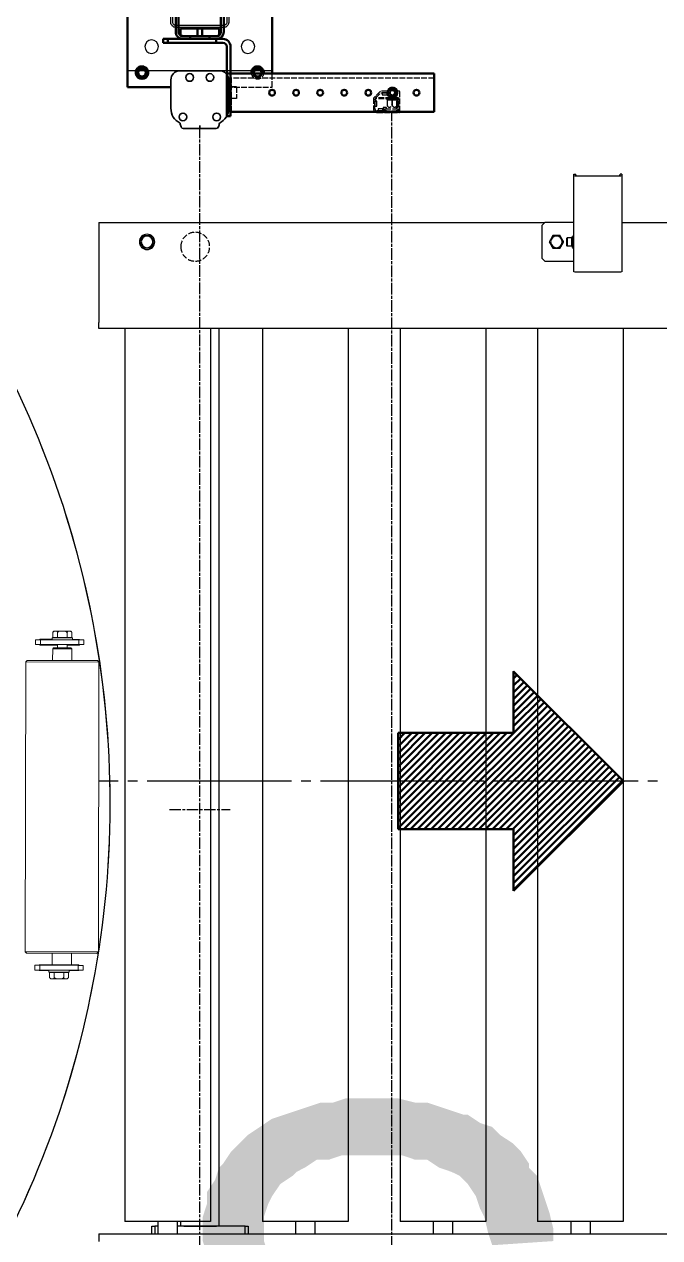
# Model space of a CAD drawing. Header units: millimetres. Extents: x -383313 to -161684, y -117025 to 99224.
# Drawn here: x -339923 to -339264, y -8423 to -7163 of the extents above; entities that cross this region are included whole.
import ezdxf

# ---------------------------------------------------------------- set-up
doc = ezdxf.new("R2010")
doc.units = ezdxf.units.MM
doc.header["$MEASUREMENT"] = 0
for name, pattern in [('AM_ISO02W050', [7.5, 6, -1.5]), ('AM_ISO08W050', [18, 12, -1.5, 3, -1.5]), ('AM_ISO08W050x2', [9, 6, -0.75, 1.5, -0.75]), ('DASHED', [0.75, 0.5, -0.25]), ('ESKD_shtrih', [4, 3, -1]), ('ESKD_shtrihpunktir', [18, 15, -1, 1, -1]), ('PHANTOM', [12.7, 6.35, -1.27, 1.27, -1.27, 1.27, -1.27])]:
    doc.linetypes.add(name, pattern=pattern)
doc.layers.get('Defpoints').update_dxf_attribs({"color": 31})
for name, color, linetype, lineweight in [('1', 7, 'Continuous', 50), ('AM_0', 7, 'Continuous', 50), ('AM_3', 6, 'AM_ISO02W050', 25), ('AM_5', 3, 'Continuous', 25), ('AM_6', 2, 'Continuous', 35), ('AM_7', 4, 'AM_ISO08W050', 25)]:
    doc.layers.add(name, color=color, linetype=linetype, lineweight=lineweight)
for name, color, linetype in [('P-0000', 7, 'Continuous'), ('PDF_Solid Fills', 7, 'Continuous'), ('Ограждения', 20, 'Continuous'), ('Робот', 30, 'Continuous')]:
    doc.layers.add(name, color=color, linetype=linetype)
doc.dimstyles.new('AM_ISO', dxfattribs={"dimtxt": 3.5, "dimasz": 2.5, "dimexe": 1, "dimexo": 1, "dimgap": 1.5, "dimtad": 1, "dimdsep": 46, "dimtxsty": 'Standard', "dimcen": 0, "dimclrd": 256, "dimclre": 256, "dimclrt": 2, "dimadec": 0, "dimazin": 2, "dimtp": 0.1, "dimtm": 0.1, "dimtfac": 0.71, "dimtmove": 0, "dimatfit": 3, "dimfxl": 1, "dimtzin": 0, "dimlwd": -1, "dimlwe": -1, "dimarcsym": 0})

# ---------------------------------------------------------------- blocks, each defined once
blk = doc.blocks.new('A$Cd2819ec4')
at = {"layer": 'AM_0'}
for p, q in [((-764.2, 243.4), (-764.2, 32)), ((-724.2, 243.4), (-764.2, 243.4)), ((-724.2, 243.4), (-724.2, 32)), ((-764.2, 75), (-822.5, 75)), ((-720, 32), (-792, 32)), ((-792, 28), (-763.3, 28)), ((-764.2, 32), (-764.2, 28)), ((-763.3, 28), (-757.5, 28)), ((-759.2, 28), (-720, 28)), ((-720, 28.1), (-720, 32)), ((-720, 28.1), (-720, 32)), ((-720, 28), (-720, 28.1)), ((-807.5, 25), (-842.5, 25)), ((-807.5, 22), (-842.5, 22)), ((-811, 20), (-803.8, 20)), ((-811, 20), (-811, -20)), ((-803.8, 20), (-803, 20)), ((-803, 20), (-803, 17.5)), ((-803, 10), (-803, 17.5)), ((-800, 24), (-800, 17.5)), ((-800, 10), (-800, 17.5)), ((-796, 17), (-800, 17)), ((-796, -38), (-796, 24)), ((-811, 2.5), (-803, 2.5)), ((-800, 10), (-803, 10)), ((-803, 10), (-803, -10)), ((-800, 10), (-800, -10)), ((-811, -2.5), (-803, -2.5)), ((-803, -17.5), (-803, -10)), ((-803, -10), (-800, -10)), ((-800, -17.5), (-800, -10)), ((-842.5, -22), (-807.5, -22)), ((-842.5, -25), (-807.5, -25)), ((-811, -20), (-803.8, -20)), ((-803.8, -20), (-803, -20)), ((-803, -17.5), (-803, -20)), ((-800, -17.5), (-800, -38)), ((-796, -33), (-800, -33)), ((-750, -75), (-750, -30)), ((-800, -38), (-796, -38)), ((-822.5, -75), (-764.2, -75)), ((-764.2, -75), (-750, -75))]:
    blk.add_line(p, q, dxfattribs=at)
for centre, radius in [((-744.2, 225), 3), ((-744.2, 200), 5), ((-744.2, 200), 3), ((-744.2, 200), 2.75), ((-744.2, 175), 3), ((-744.2, 150), 3), ((-744.2, 125), 3), ((-744.2, 100), 3), ((-744.2, 75), 3), ((-765, 60), 4.5), ((-765, 60), 4.11), ((-765, 60), 4), ((-765, -60), 4.5), ((-765, -60), 4.11), ((-765, -60), 4)]:
    blk.add_circle(centre, radius, dxfattribs=at)
for centre, radius, start, end in [((-765, 60), 6.5, 83.0635, 276.9365), ((-765, 60), 5, 80.9672, 279.0328), ((-792, 24), 8, 90, 180), ((-792, 24), 4, 90, 180), ((-807.5, 17.5), 7.5, 0, 90), ((-807.5, 17.5), 4.5, 0, 90), ((-807.5, -17.5), 4.5, 270, 0), ((-807.5, -17.5), 7.5, 270, 0), ((-765, -60), 6.5, 83.0635, 276.9365), ((-765, -60), 5, 80.9672, 279.0328), ((-765, -60), 6.5, 276.9365, 83.0635), ((-765, -60), 5, 279.0328, 80.9672)]:
    blk.add_arc(centre, radius, start, end, dxfattribs=at)
at = {"layer": 'AM_3'}
for p, q in [((-759.2, 243.4), (-759.2, 28)), ((-745.7, 206.8), (-745.7, 205.3)), ((-724.7, 207.8), (-744.7, 207.8)), ((-738.7, 206.4), (-738.7, 182.4)), ((-738.7, 206.4), (-737.7, 206.4)), ((-738.7, 205.3), (-737.7, 205.3)), ((-738.7, 197.8), (-738.7, 205.3)), ((-737.7, 206.4), (-737.7, 182.4)), ((-737.7, 206.3), (-736.5, 206.3)), ((-737.7, 205.3), (-737.7, 206.3)), ((-737.7, 205), (-736.7, 205)), ((-736.7, 199.3), (-736.7, 205)), ((-736.7, 204.7), (-731.7, 204.7)), ((-736.5, 206.3), (-736.5, 205.3)), ((-736.5, 205.3), (-735.5, 205.3)), ((-735.5, 206.3), (-729, 206.3)), ((-735.5, 205.3), (-735.5, 206.3)), ((-730.3, 206.1), (-735.3, 206.1)), ((-735.3, 206.1), (-735.3, 204.1)), ((-735.3, 204.1), (-730.3, 204.1)), ((-730.3, 204.1), (-730.3, 206.1)), ((-729, 206.3), (-729, 204)), ((-729, 204), (-727.5, 204)), ((-727.5, 206.3), (-725.2, 206.3)), ((-727.5, 204), (-727.5, 206.3)), ((-727.2, 206), (-727.2, 192)), ((-725.2, 206), (-727.2, 206)), ((-725.2, 206.3), (-725.2, 204)), ((-725.2, 192), (-725.2, 206)), ((-725.2, 204), (-723.7, 205.5)), ((-723.7, 184.3), (-723.7, 206.8)), ((-745.7, 194.8), (-745.7, 187.5)), ((-744.2, 194.5), (-741.7, 194.5)), ((-744.2, 188.3), (-744.2, 194.5)), ((-744.1, 194.4), (-744.1, 189.4)), ((-742.1, 194.4), (-744.1, 194.4)), ((-744.1, 189.4), (-742.1, 189.4)), ((-742.1, 189.4), (-742.1, 194.4)), ((-741.7, 194.5), (-738.7, 197.8)), ((-737.7, 199.8), (-736.7, 199.8)), ((-737.7, 199.3), (-736.7, 199.3)), ((-737.7, 194.1), (-736.7, 194.1)), ((-736.7, 199.7), (-731.7, 199.7)), ((-736.7, 199.4), (-731.7, 199.4)), ((-736.7, 194.1), (-736.7, 199.3)), ((-736.7, 194.4), (-731.7, 194.4)), ((-729, 194), (-729, 190.3)), ((-727.5, 194), (-729, 194)), ((-729, 190.3), (-725.2, 190.3)), ((-727.5, 191.8), (-727.5, 194)), ((-725.2, 191.8), (-727.5, 191.8)), ((-727.4, 190.1), (-727.4, 185.1)), ((-725.4, 190.1), (-727.4, 190.1)), ((-727.2, 192), (-725.2, 192)), ((-725.5, 199), (-724.2, 199)), ((-725.4, 185.1), (-725.4, 190.1)), ((-723.7, 192.5), (-725.2, 194)), ((-725.2, 194), (-725.2, 191.8)), ((-725.2, 190.3), (-725.2, 184.3)), ((-745.7, 187.5), (-738.5, 180.3)), ((-738.7, 182.8), (-744.2, 188.3)), ((-743.5, 185.3), (-742.4, 186.4)), ((-740.7, 182.5), (-739.6, 183.6)), ((-737.7, 182.8), (-738.7, 182.8)), ((-738.7, 182.4), (-737.7, 182.4)), ((-738.5, 180.3), (-727.7, 180.3)), ((-737.7, 181.8), (-737.7, 182.8)), ((-736.5, 181.8), (-737.7, 181.8)), ((-736.5, 182.8), (-736.5, 181.8)), ((-735.5, 182.8), (-736.5, 182.8)), ((-735.5, 181.8), (-735.5, 182.8)), ((-727.7, 181.8), (-735.5, 181.8)), ((-730.3, 183.9), (-735.3, 183.9)), ((-735.3, 183.9), (-735.3, 181.9)), ((-735.3, 181.9), (-730.3, 181.9)), ((-730.3, 181.9), (-730.3, 183.9)), ((-727.4, 185.1), (-725.4, 185.1)), ((-750, 75), (-764.2, 75)), ((-750, 28), (-750, 75)), ((-750.2, 38), (-738.2, 38)), ((-750.2, 38), (-750.2, 33)), ((-738.2, 38), (-738.2, 33)), ((-724.2, 33), (-759.2, 33)), ((-759.2, 28), (-759.2, 33)), ((-747.7, 33), (-747.7, 28)), ((-740.7, 33), (-740.7, 28)), ((-724.2, 32), (-724.2, 28))]:
    blk.add_line(p, q, dxfattribs=at)
for centre, radius, start, end in [((-744.3, 200), 5.44, 105.3405, 254.6595), ((-744.3, 200), 5.45, 105.3921, 254.6079), ((-744.7, 206.8), 1, 90, 180), ((-731.7, 202.2), 2.5, 270, 90), ((-724.7, 206.8), 1, 60, 90), ((-724.7, 206.8), 1, 0, 60), ((-731.7, 196.9), 2.5, 270, 90), ((-727.7, 184.3), 2.5, 270, 0), ((-727.7, 184.3), 4, 270, 331.045), ((-727.7, 184.3), 4, 331.045, 0), ((-765, 60), 6.5, 276.9365, 83.0635), ((-765, 60), 5, 279.0328, 80.9672)]:
    blk.add_arc(centre, radius, start, end, dxfattribs=at)
at = {"layer": 'AM_6'}
for p, q in [((-757.5, 30), (-728, 30)), ((-767, -20.5), (-767, 20.5)), ((-708.7, 19.3), (-708.4, 19.2)), ((-707, 17.1), (-707, -17.1)), ((-710, 0), (-707, 0)), ((-708.4, -19.2), (-708.7, -19.3)), ((-728, -30), (-757.5, -30))]:
    blk.add_line(p, q, dxfattribs=at)
for centre in [(-760, 10.5), (-719, 17.5), (-760, -10.5), (-719, -17.5)]:
    blk.add_circle(centre, 4, dxfattribs=at)
for centre, radius, start, end in [((-757.5, 20.5), 9.5, 90, 180), ((-727.7, 13.4), 16.6, 24.7698, 91.213), ((-715, 3.6), 17, 68.2946, 82.0543), ((-709.6, 16.9), 2.56, 4.9071, 63.3507), ((-757.5, -20.5), 9.5, 180, 270), ((-727.7, -13.4), 16.6, 268.787, 335.2302), ((-715, -3.6), 17, 277.9457, 291.7054), ((-709.5, -16.9), 2.55, 296.5146, 356.8543)]:
    blk.add_arc(centre, radius, start, end, dxfattribs=at)
at = {"layer": 'AM_7'}
for p, q in [((725.2, 199.4), (-722.9, 199.4)), ((0, -31.5), (0, 31.5)), ((707, 0), (-708.7, 0))]:
    blk.add_line(p, q, dxfattribs=at)
blk = doc.blocks.new('stolb 60x60')
at = {"layer": 'Ограждения'}
blk.add_lwpolyline([(360888.9, -283103.9), (361038.9, -283103.9), (361038.9, -282953.9), (360888.9, -282953.9)], close=True, dxfattribs=at)
for points in [[(360938.9, -283058.9), (360988.9, -283058.9, 0.414214), (360993.9, -283053.9), (360993.9, -283003.9, 0.414214), (360988.9, -282998.9), (360938.9, -282998.9, 0.414214), (360933.9, -283003.9), (360933.9, -283053.9, 0.414214)], [(360938.9, -283056.9), (360988.9, -283056.9, 0.414214), (360991.9, -283053.9), (360991.9, -283003.9, 0.414214), (360988.9, -283000.9), (360938.9, -283000.9, 0.414214), (360935.9, -283003.9), (360935.9, -283053.9, 0.414214)]]:
    blk.add_lwpolyline(points, format="xyb", close=True, dxfattribs=at)
for centre in [(360913.9, -282978.9), (361013.9, -282978.9), (360913.9, -283078.9), (361013.9, -283078.9)]:
    blk.add_circle(centre, 7, dxfattribs=at)
blk = doc.blocks.new('*U115')
at = {"xscale": -1, "rotation": 180}
blk.add_blockref('stolb 60x60', (-360888.9, -283028.9), dxfattribs=at)
blk = doc.blocks.new('A$Cdbab0bab')
at = {"color": 3}
for p, q in [((0, 470), (0, 478)), ((0, 470), (1865, 470)), ((55, 470), (55, 462)), ((58, 462), (58, 470)), ((61.3, 457), (61.3, 470)), ((81.3, 457), (81.3, 470)), ((152, 470), (152, 462)), ((155, 462), (155, 470)), ((204.2, 457), (204.2, 470)), ((224.2, 457), (224.2, 470)), ((347.1, 457), (347.1, 470)), ((367.1, 457), (367.1, 470)), ((489.9, 457), (489.9, 470)), ((509.9, 457), (509.9, 470)), ((71.3, 457), (26.8, 457)), ((26.8, -470), (26.8, 457)), ((55, 462), (58, 462)), ((61.3, 462), (58, 462)), ((115.8, 457), (71.3, 457)), ((152, 462), (81.3, 462)), ((85, 462), (85, 457)), ((88, 462), (122, 462)), ((115.8, -470), (115.8, 457)), ((125, 462), (125, -470)), ((152, 462), (155, 462)), ((214.2, 457), (169.7, 457)), ((169.7, -470), (169.7, 457)), ((258.7, 457), (214.2, 457)), ((258.7, -470), (258.7, 457)), ((357.1, 457), (312.6, 457)), ((312.6, -470), (312.6, 457)), ((401.6, 457), (357.1, 457)), ((401.6, -470), (401.6, 457)), ((499.9, 457), (455.4, 457)), ((455.4, 104), (455.4, 457)), ((544.4, 457), (499.9, 457)), ((544.4, 104), (544.4, 457)), ((455.4, -470), (455.4, 104)), ((544.4, -470), (544.4, 104)), ((0, -470), (0, -476.3)), ((2000, -470), (0, -470)), ((0, -580), (0, -476.3)), ((493, -529), (493, -628.6)), ((538.3, -528.6), (497.7, -528.6)), ((543, -628.6), (543, -529)), ((460, -543), (463, -540)), ((463, -540), (493, -540)), ((460, -577), (460, -543)), ((485.8, -556), (486.1, -555.7)), ((485.8, -556), (485.8, -563.9)), ((485.8, -563.9), (486.1, -564.2)), ((486.1, -564.2), (486.1, -555.7)), ((490.8, -555.7), (486.1, -555.7)), ((490.8, -564.2), (486.1, -564.2)), ((490.8, -564.2), (490.8, -555.7)), ((492, -556.3), (490.8, -556.3)), ((492, -563.7), (490.8, -563.7)), ((492, -555), (492, -565)), ((493, -555), (492, -555)), ((493, -565), (492, -565)), ((463, -580), (460, -577)), ((0, -580), (463, -580)), ((493, -580), (463, -580)), ((543, -580), (1463, -580)), ((493, -628.6), (493, -630.4)), ((495, -628.6), (495, -630.4)), ((538.3, -628.2), (497.7, -628.2)), ((538.3, -628.4), (497.7, -628.4)), ((541, -628.6), (541, -630.4)), ((543, -630.4), (543, -628.6)), ((493, -630.4), (495, -630.4)), ((543, -630.4), (541, -630.4))]:
    blk.add_line(p, q, dxfattribs=at)
at = {"color": 1, "linetype": 'ESKD_shtrihpunktir', "ltscale": 10}
blk.add_line((2000, 0), (0, 0), dxfattribs=at)
at = {"color": 94, "linetype": 'ESKD_shtrih', "ltscale": 2}
blk.add_circle((100, -555), 15, dxfattribs=at)
at = {"color": 3}
for centre, radius in [((50, -560), 8), ((50, -560), 6), ((475, -560), 6)]:
    blk.add_circle(centre, radius, dxfattribs=at)
for start, end in [(134.427, 156.9261), (203.0739, 225.573)]:
    blk.add_arc((500, -560), 10, start, end, dxfattribs=at)
for centre, major_axis, start_param, end_param in [((497.7, -529), (-4.7, 0), 4.712389, 6.283185), ((538.3, -529), (-4.7, 0), 3.141593, 4.712389), ((497.7, -628.6), (4.7, 0), 1.570796, 3.141593), ((497.7, -628.6), (-2.7, 0), 4.712389, 6.283185), ((538.3, -628.6), (4.7, 0), 0, 1.570796), ((538.3, -628.6), (2.7, 0), 0, 1.570796)]:
    blk.add_ellipse(centre, major_axis=major_axis, ratio=0.087156, start_param=start_param, end_param=end_param, dxfattribs=at)
for points in [[(46.2, -553.5), (44.4, -556.7), (42.5, -560)], [(53.8, -553.5), (50, -553.5), (46.2, -553.5)], [(57.5, -560), (55.6, -556.7), (53.8, -553.5)], [(467.5, -560), (469.4, -556.7), (471.2, -553.5)], [(471.2, -553.5), (475, -553.5), (478.8, -553.5)], [(478.8, -553.5), (480.6, -556.7), (482.5, -560)], [(42.5, -560), (44.4, -563.2), (46.2, -566.5)], [(46.2, -566.5), (50, -566.5), (53.8, -566.5)], [(53.8, -566.5), (55.6, -563.2), (57.5, -560)], [(471.2, -566.5), (469.4, -563.2), (467.5, -560)], [(478.8, -566.5), (475, -566.5), (471.2, -566.5)], [(482.5, -560), (480.6, -563.2), (478.8, -566.5)]]:
    blk.add_rational_spline(points, [1.2245094272, 1.41394169484, 1.2245094272], degree=2, dxfattribs=at)
blk = doc.blocks.new('A$Cf5759c35')
at = {"layer": 'PDF_Solid Fills'}
for points in [[(18897.4, 9986.4), (18872, 9986.4), (18859.3, 9982.2), (18846.6, 9982.2), (18833.9, 9978), (18821.2, 9973.7), (18808.5, 9969.5), (18795.8, 9965.3), (18783.1, 9956.8), (18770.4, 9948.3), (18762, 9939.9), (18753.5, 9931.4), (18745, 9918.7), (18740.8, 9914.5), (18736.6, 9901.8), (18728.1, 9889.1), (18728.1, 9876.4), (18723.9, 9863.7), (18723.9, 9851), (18723.9, 9838.3), (18728.1, 9825.6), (18728.1, 9812.9), (18736.6, 9800.2), (18740.8, 9787.5), (18740.8, 9783.2), (18749.3, 9774.8), (18757.7, 9766.3), (18770.4, 9757.8), (18783.1, 9749.4), (18795.8, 9740.9), (18795.8, 9740.9), (18804.3, 9736.7), (18817, 9732.4), (18829.7, 9728.2), (18842.4, 9724), (18855.1, 9719.7), (18872, 9715.5), (18889, 9711.3), (18905.9, 9707), (18922.8, 9702.8), (18939.8, 9698.6), (18952.5, 9694.3), (18965.2, 9690.1), (18973.6, 9685.9), (18982.1, 9685.9), (18994.8, 9677.4), (19007.5, 9673.2), (19016, 9664.7), (19024.4, 9656.2), (19028.7, 9652), (19032.9, 9639.3), (19037.1, 9626.6), (19037.1, 9613.9), (19037.1, 9609.7), (19037.1, 9597), (19032.9, 9584.3), (19024.4, 9571.6), (19016, 9563.1), (19007.5, 9554.6), (18994.8, 9546.2), (18982.1, 9541.9), (18969.4, 9537.7), (18956.7, 9533.5), (18944, 9529.2), (18931.3, 9529.2), (18914.4, 9529.2), (18749.3, 9529.2), (18757.7, 9520.8), (18766.2, 9512.3), (18778.9, 9503.8), (18791.6, 9495.4), (18804.3, 9491.1), (18808.5, 9486.9), (18821.2, 9482.7), (18833.9, 9478.4), (18846.6, 9478.4), (18859.3, 9474.2), (18872, 9474.2), (18884.7, 9470), (18901.7, 9470), (18918.6, 9470), (18918.6, 9470), (18935.5, 9470), (18948.2, 9470), (18965.2, 9474.2), (18977.9, 9478.4), (18990.6, 9478.4), (19003.3, 9482.7), (19016, 9491.1), (19020.2, 9491.1), (19032.9, 9499.6), (19041.4, 9508.1), (19054.1, 9516.5), (19062.5, 9525), (19071, 9533.5), (19079.5, 9546.2), (19083.7, 9554.6), (19092.2, 9567.3), (19096.4, 9580), (19100.6, 9592.7), (19100.6, 9605.4), (19100.6, 9618.1), (19100.6, 9626.6), (19100.6, 9639.3), (19096.4, 9656.2), (19092.2, 9668.9), (19087.9, 9677.4), (19083.7, 9690.1), (19079.5, 9690.1), (19075.2, 9702.8), (19066.8, 9711.3), (19054.1, 9719.7), (19045.6, 9728.2), (19032.9, 9736.7), (19016, 9740.9), (19016, 9740.9), (19007.5, 9745.1), (18994.8, 9749.4), (18986.3, 9753.6), (18973.6, 9757.8), (18956.7, 9762.1), (18944, 9766.3), (18927.1, 9770.5), (18905.9, 9774.8), (18893.2, 9779), (18872, 9783.2), (18855.1, 9787.5), (18842.4, 9791.7), (18829.7, 9795.9), (18821.2, 9800.2), (18812.8, 9804.4), (18808.5, 9808.6), (18800.1, 9817.1), (18791.6, 9825.6), (18787.4, 9838.3), (18787.4, 9855.2), (18787.4, 9863.7), (18791.6, 9876.4), (18795.8, 9884.8), (18804.3, 9897.5), (18817, 9906), (18821.2, 9910.2), (18829.7, 9914.5), (18842.4, 9922.9), (18855.1, 9922.9), (18867.8, 9927.2), (18884.7, 9927.2), (18901.7, 9927.2), (19054.1, 9931.4), (19045.6, 9939.9), (19032.9, 9948.3), (19024.4, 9956.8), (19011.7, 9961), (18999, 9969.5), (18994.8, 9969.5), (18982.1, 9973.7), (18969.4, 9978), (18956.7, 9982.2), (18944, 9982.2), (18927.1, 9986.4), (18914.4, 9986.4)], [(19054.1, 9931.4), (18901.7, 9927.2), (18931.3, 9927.2), (18944, 9922.9), (18956.7, 9922.9), (18969.4, 9914.5), (18982.1, 9910.2), (18990.6, 9906), (18990.6, 9906), (18999, 9897.5), (19007.5, 9884.8), (19011.7, 9872.1), (19016, 9863.7), (19020.2, 9846.7), (19024.4, 9834), (19087.9, 9838.3), (19087.9, 9838.3), (19087.9, 9851), (19083.7, 9867.9), (19079.5, 9880.6), (19075.2, 9893.3), (19071, 9906), (19062.5, 9914.5), (19062.5, 9918.7)]]:
    blk.add_hatch(color=8, dxfattribs=at).paths.add_polyline_path(points)
blk = doc.blocks.new('*D168')
at = {"layer": 'AM_5', "transparency": 16777216}
for p, q in [((2170.3, 1608.8), (1662.3, 898.1)), ((438.8, -813.5), (1601.8, 813.5)), ((378.3, -898.1), (317.8, -982.7))]:
    blk.add_line(p, q, dxfattribs=at)
blk.add_arc((1020.3, 0), 1000, 324.7448, 56.6757, dxfattribs=at)
for points in [[(1648.2, 908.2), (1676.4, 888), (1601.8, 813.5)], [(364.2, -888), (392.4, -908.2), (438.8, -813.5)]]:
    blk.add_solid(points, dxfattribs=at)
at = {"layer": 'Defpoints', "color": 0, "transparency": 16777216}
for p in [(1601.8, 813.5), (438.8, -813.5)]:
    blk.add_point(p, dxfattribs=at)
at = {"layer": 'AM_5', "color": 6, "transparency": 16777216, "insert": (1863.5, 1380.7), "char_height": 156, "attachment_point": 5, "rotation": 54.4411}
blk.add_mtext('∅2000', dxfattribs=at)
blk = doc.blocks.new('A$C16512043')
at = {"color": 7, "linetype": 'Continuous', "lineweight": 15}
for p, q in [((940.2, 173.9), (940.2, 178.8)), ((958.1, 180.5), (941.9, 180.5)), ((945.1, 173.9), (945.1, 178.8)), ((954.9, 173.9), (954.9, 178.8)), ((959.8, 173.9), (959.8, 178.8)), ((922.2, 166.5), (922.2, 171.5)), ((922.2, 171.5), (927.2, 171.5)), ((927.2, 166.5), (922.2, 166.5)), ((939.5, 172), (926.7, 172)), ((926.7, 172), (926.7, 171.5)), ((926.7, 166.5), (926.7, 166)), ((926.7, 166), (945, 166)), ((927.2, 171.5), (967.2, 171.5)), ((927.2, 166.5), (967.2, 166.5)), ((939.5, 173.5), (939.5, 171.5)), ((960.5, 173.5), (939.5, 173.5)), ((940.2, 173.9), (945.1, 173.9)), ((941.9, 173.9), (941.9, 173.5)), ((945, 166.5), (945, 163)), ((954.9, 173.9), (945.1, 173.9)), ((959.8, 173.9), (954.9, 173.9)), ((955, 163), (955, 166.5)), ((955, 166), (967.7, 166)), ((958.1, 173.5), (958.1, 173.9)), ((960.5, 171.5), (960.5, 173.5)), ((967.7, 172), (960.5, 172)), ((967.2, 171.5), (972.2, 171.5)), ((972.2, 166.5), (967.2, 166.5)), ((967.7, 171.5), (967.7, 172)), ((967.7, 166), (967.7, 166.5)), ((972.2, 171.5), (972.2, 166.5)), ((941, 163), (940, 162)), ((940, 162), (940, 150)), ((960, 162), (940, 162)), ((941, 163), (959, 163)), ((960, 162), (959, 163)), ((960, 150), (960, 162)), ((913.5, 150), (912, 148.5)), ((912, 148.5), (912, -152.5)), ((912, 148.5), (988, 148.5)), ((913.5, 150), (986.5, 150)), ((988, 148.5), (986.5, 150)), ((988, -152.5), (988, 148.5)), ((912, -152.5), (913.5, -154)), ((912, -152.5), (988, -152.5)), ((913.5, -154), (986.5, -154)), ((940, -154), (940, -166)), ((960, -166), (960, -154)), ((986.5, -154), (988, -152.5)), ((922.2, -171.5), (922.2, -166.5)), ((922.2, -166.5), (927.2, -166.5)), ((927.2, -171.5), (922.2, -171.5)), ((940, -166), (926.7, -166)), ((926.7, -166), (926.7, -166.5)), ((926.7, -171.5), (926.7, -172)), ((926.7, -172), (936.7, -172)), ((927.2, -166.5), (967.2, -166.5)), ((927.2, -171.5), (967.2, -171.5)), ((936.7, -171.5), (936.7, -173.5)), ((936.7, -173.5), (957.7, -173.5)), ((937.4, -173.9), (937.4, -178.8)), ((937.4, -173.9), (942.3, -173.9)), ((939.1, -173.5), (939.1, -173.9)), ((940, -166), (940.5, -166.5)), ((940, -166), (957.3, -166)), ((942.3, -173.9), (942.3, -178.8)), ((952.1, -173.9), (942.3, -173.9)), ((952.1, -173.9), (952.1, -178.8)), ((957, -173.9), (952.1, -173.9)), ((955.3, -173.9), (955.3, -173.5)), ((957, -173.9), (957, -178.8)), ((957.3, -166), (960, -166)), ((957.7, -173.5), (957.7, -171.5)), ((957.7, -172), (967.7, -172)), ((959.5, -166.5), (960, -166)), ((967.7, -166), (960, -166)), ((967.2, -166.5), (972.2, -166.5)), ((972.2, -171.5), (967.2, -171.5)), ((967.7, -166.5), (967.7, -166)), ((967.7, -172), (967.7, -171.5)), ((972.2, -166.5), (972.2, -171.5)), ((939, -180.5), (955.3, -180.5))]:
    blk.add_line(p, q, dxfattribs=at)
at = {"color": 7, "linetype": 'PHANTOM', "lineweight": 0}
for p, q in [((927.2, 171.5), (927.2, 166.5)), ((967.2, 166.5), (967.2, 171.5)), ((927.2, -166.5), (927.2, -171.5)), ((967.2, -171.5), (967.2, -166.5))]:
    blk.add_line(p, q, dxfattribs=at)
at = {"color": 7, "linetype": 'Continuous', "lineweight": 15, "flags": 128}
for points in [[(945.1, 178.8), (945.1, 179.1), (945, 179.4), (944.8, 179.7), (944.5, 180.1), (943.3, 180.4), (941.6, 180.4), (941.1, 180.2), (940.6, 179.9), (940.4, 179.6), (940.2, 179.3), (940.2, 179), (940.2, 178.8)], [(945.1, 178.8), (945.1, 179.1), (945.3, 179.3), (945.6, 179.7), (946.2, 180), (948.3, 180.4), (950, 180.5), (951.7, 180.4), (953.3, 180.2), (954, 179.9), (954.6, 179.5), (954.8, 179.2), (954.9, 178.9), (954.9, 178.8)], [(954.9, 178.8), (954.9, 179.1), (955, 179.4), (955.2, 179.7), (955.5, 180.1), (956.7, 180.4), (958.4, 180.4), (958.9, 180.2), (959.4, 179.9), (959.6, 179.6), (959.8, 179.3), (959.8, 179), (959.8, 178.8)], [(942.3, -178.8), (942.2, -179.1), (942.2, -179.4), (942, -179.7), (941.6, -180.1), (940.5, -180.4), (938.7, -180.4), (938.3, -180.2), (937.7, -179.9), (937.5, -179.6), (937.4, -179.3), (937.4, -179), (937.4, -178.8)], [(942.3, -178.8), (942.3, -179.1), (942.4, -179.3), (942.7, -179.7), (943.4, -180), (945.4, -180.4), (947.2, -180.5), (948.8, -180.4), (950.5, -180.2), (951.2, -179.9), (951.8, -179.5), (952, -179.2), (952.1, -178.9), (952.1, -178.8)], [(952.1, -178.8), (952.1, -179.1), (952.2, -179.4), (952.3, -179.7), (952.7, -180.1), (953.9, -180.4), (955.6, -180.4), (956.1, -180.2), (956.6, -179.9), (956.8, -179.6), (956.9, -179.3), (957, -179), (957, -178.8)]]:
    blk.add_lwpolyline(points, dxfattribs=at)
at = {"color": 7, "linetype": 'Continuous', "lineweight": 15}
for centre, radius, start, end in [((0, 0), 1000, 324.6549, 35.1347), ((941.9, 178.8), 1.67, 161.0498, 184.6273), ((941.9, 178.8), 1.67, 90, 140.9756), ((958.1, 178.8), 1.67, 39.9532, 90), ((939, -178.8), 1.67, 219.9532, 270), ((955.3, -178.8), 1.67, 270, 320.9756), ((955.3, -178.8), 1.67, 341.0498, 4.6273)]:
    blk.add_arc(centre, radius, start, end, dxfattribs=at)
blk = doc.blocks.new('A$C11CE3AA3')
at = {"layer": 'P-0000', "color": 7, "linetype": 'AM_ISO08W050x2'}
blk.add_blockref('A$C16512043', (0, 0), dxfattribs=at)
blk = doc.blocks.new('A$C48DD7FF4')
at = {"layer": 'P-0000', "color": 7, "linetype": 'AM_ISO08W050x2', "rotation": 90}
blk.add_blockref('A$C11CE3AA3', (0, 0), dxfattribs=at)
blk = doc.blocks.new('A$C720D38B5')
at = {"layer": '1', "color": 6}
for p, q in [((-113.9, 50.1), (-113.9, 114.1)), ((-113.9, 114.1), (0.1, 0.1)), ((-113.9, 113.6), (-113.6, 113.8)), ((-113.9, 106.5), (-110.1, 110.3)), ((-113.9, 99.4), (-106.5, 106.8)), ((-113.9, 92.3), (-103, 103.2)), ((-113.9, 85.3), (-99.5, 99.7)), ((-113.9, 78.2), (-95.9, 96.2)), ((-113.9, 71.1), (-92.4, 92.6)), ((-113.9, 64.1), (-88.9, 89.1)), ((-213.7, -49.9), (-81.8, 82)), ((-206.6, -49.9), (-78.2, 78.5)), ((-113.9, 57), (-85.3, 85.5)), ((-199.5, -49.9), (-74.7, 74.9)), ((-192.5, -49.9), (-71.2, 71.4)), ((-185.4, -49.9), (-67.6, 67.9)), ((-178.3, -49.9), (-64.1, 64.3)), ((-171.3, -49.9), (-60.6, 60.8)), ((-164.2, -49.9), (-57, 57.3)), ((-157.1, -49.9), (-53.5, 53.7)), ((-233.9, 43), (-226.8, 50.1)), ((-233.9, 36), (-219.7, 50.1)), ((-233.9, 28.9), (-212.7, 50.1)), ((-233.9, 21.8), (-205.6, 50.1)), ((-233.9, 14.8), (-198.5, 50.1)), ((-233.9, 7.7), (-191.5, 50.1)), ((-233.9, 0.6), (-184.4, 50.1)), ((-233.9, -6.4), (-177.3, 50.1)), ((-233.9, -13.5), (-170.2, 50.1)), ((-233.9, -20.6), (-163.2, 50.1)), ((-233.9, -27.7), (-156.1, 50.1)), ((-233.9, -34.7), (-149, 50.1)), ((-233.9, -41.8), (-142, 50.1)), ((-233.9, -48.9), (-134.9, 50.1)), ((-233.9, 50.1), (-113.9, 50.1)), ((-233.9, -49.9), (-233.9, 50.1)), ((-227.8, -49.9), (-127.8, 50.1)), ((-220.8, -49.9), (-120.8, 50.1)), ((-150, -49.9), (-50, 50.2)), ((-143, -49.9), (-46.4, 46.7)), ((-135.9, -49.9), (-42.9, 43.1)), ((-128.8, -49.9), (-39.4, 39.6)), ((-121.8, -49.9), (-35.8, 36.1)), ((-114.7, -49.9), (-32.3, 32.5)), ((-113.9, -56.2), (-28.7, 29)), ((-113.9, -63.2), (-25.2, 25.4)), ((-113.9, -70.3), (-21.7, 21.9)), ((-113.9, -77.4), (-18.1, 18.4)), ((-113.9, -84.4), (-14.6, 14.8)), ((-113.9, -91.5), (-11.1, 11.3)), ((-113.9, -98.6), (-7.5, 7.8)), ((-113.9, -105.7), (-4, 4.2)), ((-113.9, -112.7), (-0.5, 0.7)), ((0.1, 0.1), (-113.9, -113.9)), ((-113.9, -49.9), (-233.9, -49.9)), ((-113.9, -113.9), (-113.9, -49.9))]:
    blk.add_line(p, q, dxfattribs=at)
blk = doc.blocks.new('A$C85faf101')
at = {"layer": 'P-0000', "color": 7, "linetype": 'AM_ISO08W050x2', "rotation": 269.8977813728555}
blk.add_blockref('A$C48DD7FF4', (1020.3, 0, 5), dxfattribs=at)
at = {"layer": 'AM_5'}
dim = blk.add_diameter_dim_2p(p1=(438.8, -813.5), p2=(1601.8, 813.5), dimstyle='AM_ISO', override={"dimscale": 13, "dimtxt": 12, "dimasz": 8, "dimexe": 3, "dimgap": 3, "dimdec": 0, "dimclrt": 6, "dimarcsym": 1}, dxfattribs=at)
dim.commit()
dim.dimension.update_dxf_attribs({"geometry": '*D168', "text_midpoint": (1958.6, 1312.6), "dimtype": 131})

msp = doc.modelspace()

# ---------------------------------------------------------------- block references
at = {"ltscale": 100}
for name, p in [('A$Cf5759c35', (-358461.97282, -18264.93104)), ('A$C85faf101', (-341854.51332, -7972.09281))]:
    msp.add_blockref(name, p, dxfattribs=at)
at = {"linetype": 'DASHED', "rotation": 270}
msp.add_blockref('A$Cd2819ec4', (-339741.21927, -7978.42257), dxfattribs=at)
at = {"linetype": 'DASHED', "xscale": -1, "rotation": 180}
msp.add_blockref('A$Cdbab0bab', (-339845.92357, -7949.1439), dxfattribs=at)
msp.add_blockref('A$C720D38B5', (-339301.48607, -7949.1439))
at = {"layer": 'Робот', "linetype": 'DASHED', "rotation": 90}
msp.add_blockref('*U115', (-339741.21927, -7211.42257), dxfattribs=at)

doc.saveas('drawing.dxf')
